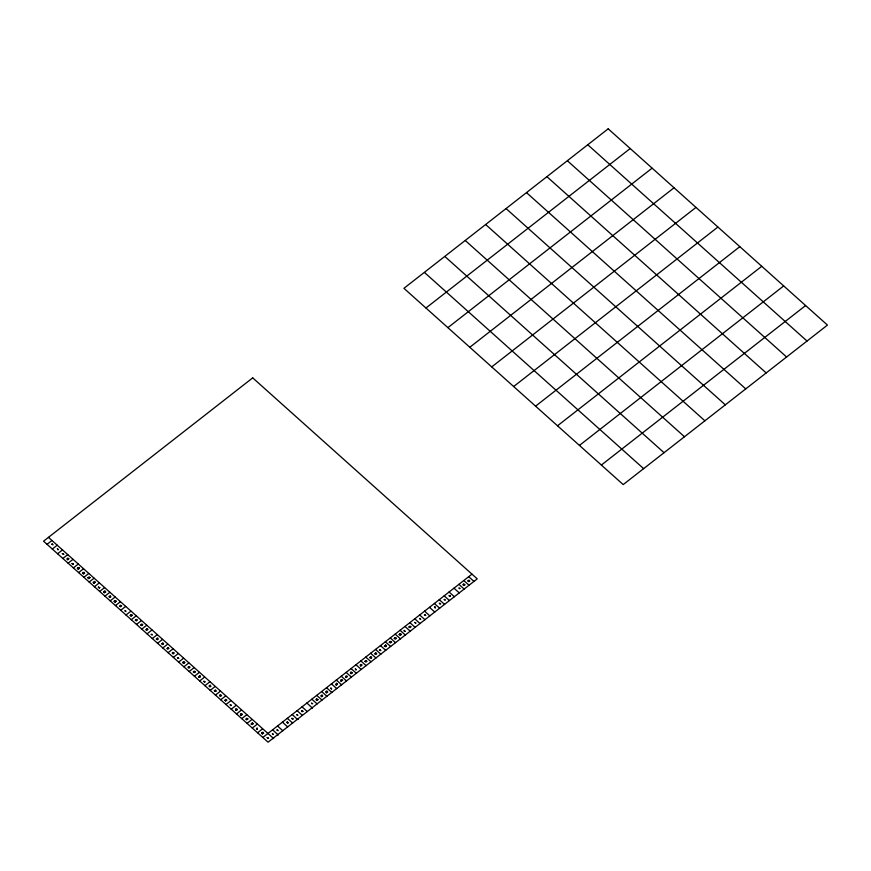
<?xml version="1.0" encoding="UTF-8"?>
<svg xmlns="http://www.w3.org/2000/svg" width="871" height="871" viewBox="0 0 871 871"><rect width="100%" height="100%" fill="white"/><g stroke="black" fill="none" stroke-linecap="round" stroke-linejoin="round"><path stroke-width="1.31" d="M53.196 544.843L52.51 544.713M105.837 591.932L105.141 591.812M158.413 639.096L157.76 638.922M211.043 686.206L210.379 686.032M263.695 733.273L263.009 733.132M278.328 730.682L277.675 730.497M327.79 692.031L327.093 691.912M366.212 662.025L365.515 661.906M371.111 658.204L370.415 658.084M376.011 654.393L375.314 654.252M376.805 653.773L376.12 653.631M380.91 650.561L380.224 650.419M385.809 646.728L385.124 646.598M390.687 642.94L390.023 642.765M395.586 639.118L394.922 638.944M400.486 635.286L399.833 635.111M405.429 631.399L404.732 631.279M410.317 627.599L409.631 627.458M425.832 615.47L425.135 615.351M88.755 576.972L89.659 577.146M141.385 624.082L142.289 624.257M172.164 652.967L173.068 653.141M177.423 657.67L178.326 657.845M182.681 662.385L183.585 662.559M187.951 667.099L188.855 667.273M193.21 671.802L194.113 671.977M194.004 671.182L194.908 671.356M198.468 676.517L199.383 676.691M203.738 681.231L204.641 681.405M208.996 685.934L209.9 686.108M214.255 690.649L215.17 690.823M219.525 695.363L220.428 695.537M246.635 718.292L247.538 718.466M291.785 718.303L292.689 718.477M341.214 679.718L342.118 679.892M390.23 641.437L391.133 641.611M439.256 603.157L440.16 603.331M47.056 544.331L51.955 540.51M51.705 544.277L52.489 543.842L51.999 544.223M52.325 549.046L57.225 545.213M58.303 549.666L57.355 548.599L57.834 549.743M57.584 553.76L62.483 549.928M62.843 558.463L67.742 554.642M68.08 559.411L67.557 559.824L68.254 559.291M68.112 563.178L73.012 559.345M72.032 563.602L72.206 563.461A2.232 1.786 19.5 0 0 72.881 563.853M73.338 564.125L72.816 564.528L73.512 564.005M73.371 567.892L78.27 564.06M78.085 567.696L78.27 567.554A2.232 1.786 19.5 0 0 78.945 567.946M78.597 568.839L78.074 569.242L79.566 568.099M78.88 568.621L79.392 568.219A2.232 1.796 19.5 0 1 78.15 567.75M78.63 572.595L83.529 568.774M82.734 572.889L82.56 573.031A2.232 1.796 19.5 0 0 83.779 573.521L83.496 574.087L84.041 573.423M426.039 307.953L630.114 148.593M83.899 577.31L88.798 573.477M87.819 577.734L87.993 577.593A2.232 1.786 19.5 0 0 88.668 577.985M89.147 577.517L90.203 577.68L89.321 577.647M89.125 578.257L88.602 578.66L89.299 578.137M89.158 582.024L94.057 578.192M94.384 582.971L93.872 583.374L94.558 582.851M94.416 586.727L99.316 582.906M98.347 587.163L98.521 587.021A2.232 1.786 19.5 0 0 99.196 587.402M99.686 591.442L104.585 587.609M103.605 591.866L103.78 591.725A2.232 1.786 19.5 0 0 104.455 592.117M104.629 591.333L105.119 590.952L104.324 591.387M104.912 592.389L104.389 592.792L105.086 592.269M447.966 327.583L652.041 168.223M104.945 596.156L109.844 592.324M110.171 597.103L109.659 597.506L110.345 596.983M110.922 596.777L109.986 595.71L110.454 596.842M110.203 600.859L115.114 597.038M114.134 601.295L114.308 601.153A2.232 1.786 19.5 0 0 114.983 601.534M115.473 605.574L120.372 601.741M120.731 610.288L125.631 606.456M125.99 614.991L130.9 611.17M469.883 347.213L673.969 187.842M132.022 615.318L131.499 615.732L132.196 615.198M131.26 619.706L136.159 615.873M136.518 624.42L141.418 620.588M141.777 624.616L142.822 624.79L141.94 624.747M141.777 629.123L146.687 625.302M147.047 633.838L151.946 630.005M491.81 366.843L695.896 207.472M152.305 638.552L157.205 634.719M157.248 638.443L157.738 638.062L156.943 638.497M157.564 643.255L162.474 639.434M163.541 643.887L162.605 642.82L163.073 643.952M162.833 647.97L167.733 644.137M168.092 652.684L172.991 648.851M513.738 386.474L717.824 227.102M172.556 653.5L173.601 653.675L172.719 653.631M173.351 657.387L178.261 653.566M177.815 658.215L178.86 658.378L177.989 658.345M178.62 662.102L183.52 658.269M183.335 661.906L183.52 661.764A2.232 1.786 19.5 0 0 184.184 662.156M183.073 662.929L184.129 663.092L183.248 663.06M184.641 662.428L184.119 662.831L184.815 662.308M183.879 666.816L188.778 662.983M188.343 667.632L189.388 667.807L188.506 667.763M189.138 671.519L194.048 667.698M193.602 672.347L194.647 672.51L193.776 672.477M194.396 671.726L195.442 671.889L194.571 671.857M535.665 406.093L739.751 246.733M194.407 676.234L199.307 672.401M198.86 677.061L199.916 677.224L199.034 677.192M199.666 680.948L204.565 677.115M204.13 681.764L205.175 681.939L204.293 681.895M204.925 685.651L209.835 681.83M209.878 685.553L210.357 685.172L209.573 685.608M209.388 686.479L210.434 686.642L209.563 686.609M210.194 690.365L215.093 686.544M214.647 691.193L215.703 691.356L214.821 691.324M216.171 690.986L215.224 689.919L215.703 691.062M557.592 425.723L761.679 266.352M215.453 695.08L220.352 691.247M219.917 695.896L220.962 696.071L220.08 696.027M220.711 699.783L225.622 695.962M225.752 699.805C223.357 699.925 227.07 701.972 225.458 700.001M225.981 704.497L230.88 700.676M231.24 709.212L236.139 705.379M237.26 709.538L236.749 709.941L237.445 709.419M579.52 445.353L783.606 285.982M236.498 713.915L241.409 710.094M241.768 718.629L246.667 714.808M246.82 718.684C244.381 718.727 248.137 720.84 246.504 718.847M247.016 718.836L248.072 719L247.19 718.967M247.026 723.344L251.926 719.511M251.904 723.681L252.307 724.509L251.055 724.117L252.176 722.81L253.254 723.768L251.773 723.551M252.285 728.047L257.195 724.226M257.391 728.156L257.043 728.494C258.556 730.431 255.04 727.721 257.174 728.396M257.555 732.761L262.454 728.94M601.447 464.983L805.533 305.612M262.498 732.653L262.988 732.271L262.193 732.707M262.813 737.476L471.973 574.141M326.287 691.487L327.071 691.051L326.581 691.432M350.871 672.205L351.046 672.064A2.232 1.786 19.5 0 0 351.721 672.456M389.217 642.341L390.001 641.905L389.511 642.286M399.887 633.925L400.072 633.783A2.232 1.786 19.5 0 0 400.736 634.175M403.915 630.854L404.71 630.419L404.22 630.8M408.826 627.033L409.61 626.597L409.12 626.978M277.163 730.018L277.653 729.637L276.858 730.072M365.003 661.427L365.493 661.045L364.699 661.481M369.903 657.594L370.393 657.213L369.609 657.649M375.608 653.152L376.087 652.771L374.508 653.827M379.712 649.94L380.202 649.559L379.408 649.995M384.612 646.119L385.102 645.738L384.307 646.173M394.421 638.454L394.901 638.073L394.117 638.508M399.321 634.632L399.811 634.251L399.016 634.687M424.623 614.872L425.113 614.49L424.319 614.926M292.177 718.847L293.233 719.011L292.351 718.978M341.595 680.262L342.651 680.425L341.77 680.393M390.622 641.981L391.667 642.145L390.796 642.112M439.637 603.701L440.693 603.864L439.811 603.832M302.749 711.313L302.237 711.716L302.934 711.193M352.178 672.728L351.655 673.131L352.352 672.608M401.193 634.447L400.671 634.85L401.368 634.328M450.209 596.167L449.697 596.57L450.394 596.047M273.407 734.536L272.383 733.491L273.124 734.351M317.022 700.436L316.075 699.369L316.543 700.502M321.922 696.615L320.974 695.548L321.453 696.68M322.716 695.994L321.769 694.927L322.248 696.06M326.821 692.783L325.885 691.716L326.353 692.848M331.72 688.95L330.784 687.883L331.252 689.026M336.631 685.129L335.683 684.062L336.152 685.194M341.53 681.296L340.583 680.229L341.062 681.362M346.429 677.475L345.493 676.408L345.961 677.54M351.329 673.642L350.392 672.575L350.861 673.708M356.239 669.81L355.292 668.743L355.76 669.886M361.138 665.988L360.191 664.921L360.67 666.054M371.732 657.714L370.796 656.647L371.264 657.779M420.758 619.433L419.811 618.366L420.29 619.499M469.774 581.153L468.838 580.086L469.306 581.218M272.819 738.586L273.44 738.26M292.221 714.503L297.512 719.479L298.1 719M67.731 558.104L69.016 558.823L68.025 558.855M84.661 573.216L83.409 572.454L84.378 572.421M120.35 605.214L121.635 605.922L120.644 605.966M120.71 606.815L119.458 606.074L120.427 606.02M125.968 611.518L124.716 610.811L125.685 610.723M131.173 616.265L129.975 615.47L130.944 615.438M136.518 620.925L135.245 620.206L136.214 620.152M137.291 620.326L136.039 619.564L137.008 619.521M141.755 625.65L140.503 624.975L141.472 624.855M146.959 630.397L145.762 629.635L146.731 629.57M152.283 635.079L151.031 634.371L152 634.284M157.542 639.782L156.29 639.107L157.259 638.987M162.746 644.529L161.549 643.767L162.518 643.702M168.07 649.211L166.818 648.525L167.787 648.416M172.981 652.325L174.254 653.032L173.275 653.098M189.943 667.415L188.669 666.74L189.628 666.631M225.6 699.424L226.885 700.142L225.916 700.219M242.334 714.688L241.082 713.98L242.051 713.893M458.875 587.827L460.16 588.513L459.202 588.633M409.86 626.107L411.145 626.815L410.165 626.87M445.266 600.315L444.068 599.553L445.037 599.488M360.834 664.388L362.118 665.096L361.138 665.15M396.294 638.563L395.053 637.779L396.022 637.768M311.415 702.973L312.7 703.681L311.72 703.746M347.279 676.843L346.027 676.136L346.996 676.048M297.86 715.429L296.608 714.721L297.577 714.634M297.838 719.228L297.838 718.945M272.612 729.822L278.241 734.972L277.751 734.634M48.449 537.363L273.657 738.543L273.222 738.162M337.306 684.247L336.533 684.062L337.306 684.247M587.947 144.924L807.025 341.04M567.522 160.874L786.6 356.99M547.086 176.824L766.175 372.94M526.661 192.774L745.75 388.891M506.236 208.724L725.325 404.841M485.811 224.674L704.9 420.791M465.386 240.625L684.475 436.741M444.961 256.575L664.05 452.691M424.536 272.525L643.625 468.642M468.696 576.7L473.966 581.403M463.797 580.522L469.055 585.236M458.897 584.354L464.156 589.068M453.998 588.186L459.257 592.89M449.088 592.008L454.357 596.722M444.188 595.84L449.447 600.544M439.289 599.662L444.548 604.376M434.389 603.494L439.648 608.208M429.479 607.327L434.749 612.03M424.58 611.148L429.839 615.862M419.68 614.98L424.939 619.684M414.781 618.802L420.04 623.516M409.871 622.634L415.14 627.349M404.971 626.467L410.23 631.17M400.072 630.288L405.331 635.003M395.173 634.121L400.431 638.824M390.262 637.942L395.532 642.656M385.363 641.775L390.622 646.489M380.464 645.607L385.722 650.31M375.564 649.428L380.823 654.143M370.654 653.261L375.924 657.964M365.755 657.082L371.024 661.797M360.855 660.915L366.114 665.629M355.956 664.736L361.215 669.451M351.046 668.569L356.315 673.283M346.146 672.401L351.416 677.105M341.247 676.223L346.506 680.937M336.348 680.055L341.606 684.769M331.437 683.877L336.707 688.591M326.538 687.709L331.807 692.423M321.639 691.541L326.897 696.245M316.739 695.363L321.998 700.077M311.829 699.195L317.098 703.899M306.93 703.017L312.428 708.156M302.03 706.849L307.289 711.563M297.131 710.682L302.389 715.385M287.321 718.335L292.591 723.039M282.422 722.157L287.68 726.871M277.522 725.989L282.781 730.704M99.827 587.555L99.131 588.088L99.653 587.675A2.232 1.796 19.5 0 1 98.401 587.217M115.614 601.687L114.918 602.22L115.44 601.807A2.232 1.796 19.5 0 1 114.188 601.349M67.622 559.138A2.232 1.786 19.5 0 1 66.936 558.768L66.773 558.899A2.232 1.796 19.5 0 0 67.992 559.389M73.251 564.103A2.232 1.796 19.5 0 1 72.097 563.668M78.15 568.567A2.232 1.786 19.5 0 1 77.465 568.186L77.29 568.317A2.232 1.796 19.5 0 0 78.51 568.807M83.409 573.27A2.232 1.786 19.5 0 1 82.723 572.9M89.038 578.235A2.232 1.796 19.5 0 1 87.884 577.8M93.937 582.699A2.232 1.786 19.5 0 1 93.251 582.318L93.077 582.449A2.232 1.796 19.5 0 0 94.297 582.939M104.825 592.367A2.232 1.796 19.5 0 1 103.671 591.932M109.724 596.831A2.232 1.786 19.5 0 1 109.038 596.45L108.864 596.581A2.232 1.796 19.5 0 0 110.084 597.071M131.565 615.046A2.232 1.786 19.5 0 1 130.879 614.676M131.935 615.296A2.232 1.796 19.5 0 1 130.781 614.861M184.554 662.406A2.232 1.796 19.5 0 1 183.4 661.971M236.814 709.266A2.232 1.786 19.5 0 1 236.128 708.885L235.965 709.016A2.232 1.796 19.5 0 0 237.173 709.506M449.763 595.895A2.232 1.786 19.5 0 1 449.077 595.514L448.913 595.644A2.232 1.796 19.5 0 0 450.133 596.134M401.106 634.415A2.232 1.796 19.5 0 1 399.952 633.979M352.091 672.695A2.232 1.796 19.5 0 1 350.926 672.26M302.302 711.041A2.232 1.786 19.5 0 1 301.616 710.671L301.453 710.79A2.232 1.796 19.5 0 0 302.673 711.291M62.374 553.586L63.714 554.261L62.374 553.586M114.994 600.696L116.333 601.371L114.994 600.663M167.613 647.795L168.963 648.481L167.624 647.752M220.243 694.906L221.582 695.581L220.243 694.884M267.201 737.617L268.54 738.292L267.212 737.563M316.619 699.021L317.959 699.696L316.619 699.021M365.646 660.741L366.985 661.427L365.646 660.719M414.661 622.46L416 623.146L414.661 622.438M463.688 584.18L465.027 584.866L463.699 584.103M252.71 377.872L43.55 541.196L268.072 742.179L477.232 578.856L252.71 377.872M608.187 128.821L403.937 288.312L623.201 484.592L827.45 325.09L608.187 128.821M94.308 581.49C93.633 583.015 96.3 582.329 94.308 581.49M94.547 581.959L95.015 582.383L94.547 581.959M146.938 628.59C146.154 630.005 149.028 629.624 146.938 628.59M147.177 629.069L147.645 629.493L147.177 629.069M199.557 675.7C198.882 677.235 201.539 676.549 199.557 675.7M199.797 676.168L200.265 676.604L199.797 676.168M225.317 700.349L225.785 700.774L225.317 700.349M230.336 704.585C229.661 706.12 232.317 705.434 230.336 704.585M230.575 705.053L231.044 705.488L230.575 705.053M235.595 709.299C234.92 710.834 237.587 710.137 235.595 709.299M235.834 709.767L236.302 710.192L235.834 709.767M240.668 714.166C239.46 715.211 243.314 715.744 240.668 714.166M240.897 714.634L241.376 715.058L240.897 714.634M246.362 719.185L246.831 719.62L246.362 719.185M251.621 723.899L252.089 724.324L251.621 723.899M252.416 723.278L252.895 723.703L252.416 723.278M256.891 728.613L257.359 729.038L256.891 728.613M261.91 732.849C261.235 734.384 263.891 733.698 261.91 732.849M262.149 733.317L262.617 733.752L262.149 733.317M287.18 721.939C285.971 722.984 289.825 723.518 287.18 721.939M336.598 683.343C335.923 684.878 338.579 684.192 336.598 683.343M385.613 645.063C384.938 646.598 387.606 645.912 385.613 645.063M434.64 606.793C433.812 608.23 436.796 607.773 434.64 606.793M463.252 584.441C462.577 585.976 465.234 585.29 463.252 584.441M468.163 580.609C467.477 582.144 470.144 581.458 468.163 580.609M287.419 722.407L287.887 722.832L287.419 722.407M385.853 645.542L386.321 645.966L385.853 645.542M434.879 607.261L435.348 607.686L434.879 607.261M463.492 584.909L463.96 585.334L463.492 584.909M468.391 581.088L468.87 581.512L468.391 581.088"/></g></svg>
